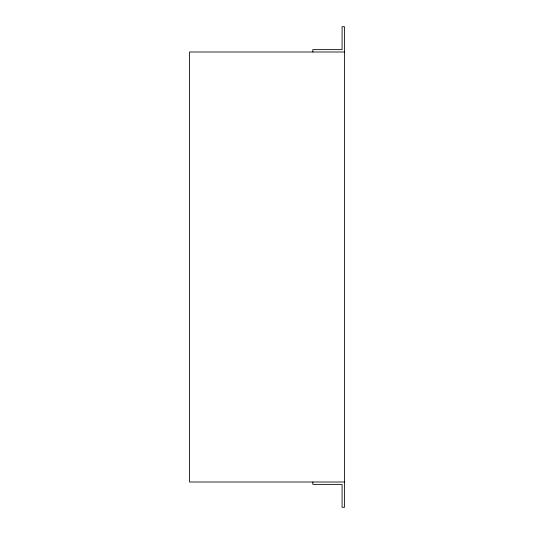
<?xml version="1.0" encoding="UTF-8"?>
<svg xmlns="http://www.w3.org/2000/svg" width="534" height="534" viewBox="0 0 534 534"><rect width="100%" height="100%" fill="white"/><g stroke="black" fill="none" stroke-linecap="round" stroke-linejoin="round"><path stroke-width="0.8" d="M344.463 51.992L189.537 51.992L189.537 482.008L344.463 482.008M312.844 51.992L312.844 49.622L342.094 49.622L342.094 26.7L344.463 26.7L344.463 507.3L342.094 507.3L342.094 484.378L312.844 484.378L312.844 482.008"/></g></svg>
